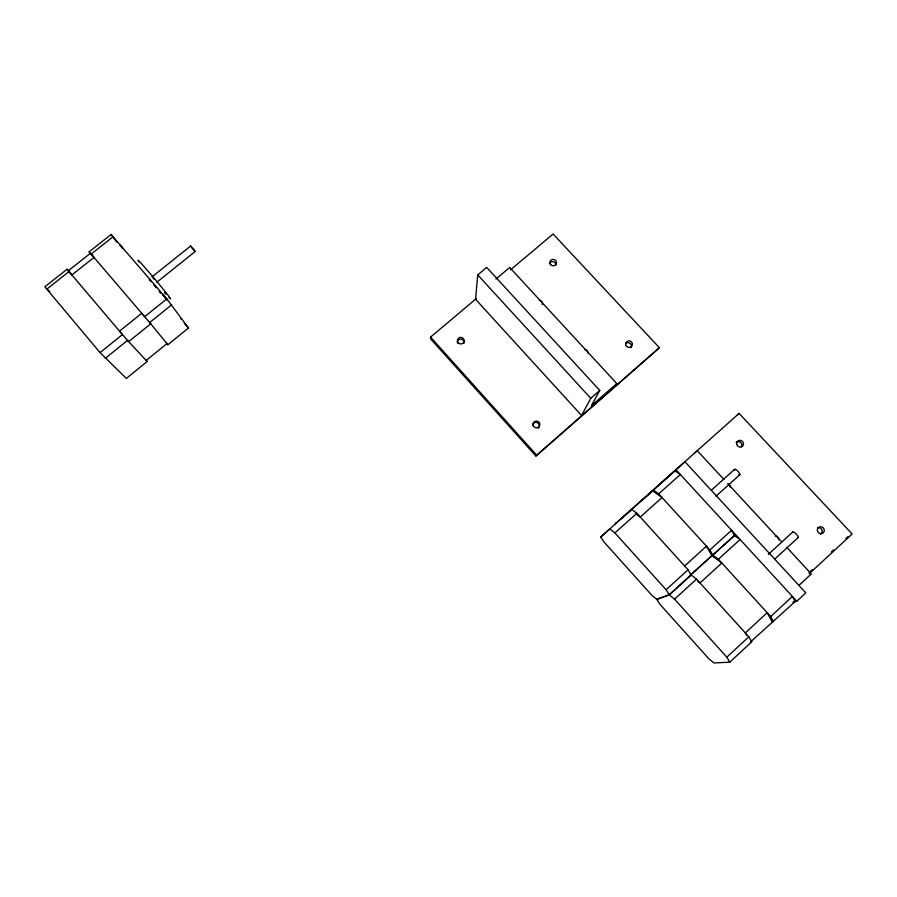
<?xml version="1.0" encoding="UTF-8"?>
<svg xmlns="http://www.w3.org/2000/svg" width="897" height="897" viewBox="0 0 897 897"><rect width="100%" height="100%" fill="white"/><g stroke="black" fill="none" stroke-linecap="round" stroke-linejoin="round"><path stroke-width="1.35" d="M477.731 274.908L475.545 299.25L581.57 415.502L590.764 398.302L599.757 390.475L486.69 267.407L477.731 274.908L590.764 398.302M476.374 298.555L430.538 337.104L430.594 338.864L535.913 456.024L659.396 347.711L553.124 234.016L510.483 269.874M599.757 390.475L591.347 405.747L616.8 383.58L509.709 267.485L495.963 279.034M615.264 386.159L616.8 383.58M659.396 347.711L535.913 456.024M773.472 621.643L770.68 616.553L792.399 596.438L795.09 601.595L750.52 641.96L751.708 641.826L748.827 636.803L696.543 579.137L691.026 574.876L690.073 575.269L734.497 535.644L731.582 530.273L709.897 549.962L712.902 555.277M691.026 574.876L669.151 594.756L656.727 599.286L659.777 604.13L708.563 658.488L713.911 662.984L729.81 662.143L751.708 641.826M792.825 602.078L796.805 601.225L805.809 592.872L684.938 461.742L661.358 482.687M809.128 572.533L812.189 569.696M831.575 551.756L833.627 549.872M845.871 538.536L847.912 536.653M809.06 573.867L852.15 533.995L739.083 413.405L737.525 414.784M799.092 585.248L811.325 573.923L786.613 547.215M729.81 662.143L726.828 657.176L748.827 636.803M774.93 558.909L798.229 537.516M768.437 554.312L792.713 532.056M642.039 500.19L653.431 490.11L658.667 493.843L680.33 474.513L674.993 470.88L600.777 536.967L604.017 542.001L651.861 595.305L656.862 599.431L669.297 594.924L691.172 575.033L688.066 569.786L636.859 513.308L631.723 509.451L621.475 518.522M669.151 594.756L674.566 599.151L696.543 579.137M718.385 559.257L740.07 539.501L734.351 535.487L712.756 555.12L718.385 559.257L770.68 616.553M684.624 565.996L706.455 546.195L711.87 555.748L690.219 575.426L691.172 575.033M669.297 594.924L666.09 589.744L688.066 569.786M715.952 496.232L739.879 474.681M711.657 489.953L734.52 469.389M739.083 413.405L615.32 523.725L616.25 522.895M600.777 536.967L609.882 528.927L614.916 532.908L636.859 513.308M695.007 452.693L697.272 450.686L723.89 479.435M146.177 360.448L166.965 343.585M145.729 359.731L147.175 361.513L126.354 378.422L100.06 352.611L44.85 286.805L67.062 269.257L70.269 272.755M166.382 342.979L167.885 344.717L188.482 327.999L166.797 298.88L111.082 234.476L89.139 251.81L93.03 256.52M100.06 352.611L122.441 334.592L67.062 269.257M166.797 298.88L144.686 316.675L89.139 251.81M105.229 358.385L127.52 340.423L147.175 361.513M171.686 304.812L149.664 322.561L167.885 344.717M156.639 282.387L195.198 251.485L193.674 249.276L190.646 245.98L152.008 276.893L154.385 279.55M46.633 289.271L68.957 271.634M91.135 254.098L113.19 236.662M195.198 251.485L193.36 249.613M652.624 490.816L662.053 497.555L640.245 517.042L636.141 513.959M711.725 555.579L721.838 563.047L699.996 582.949L697.799 581.245M47.81 289.709L49.772 291.648M188.482 327.999L184.3 323.38M727.691 483.55L781.859 542.08M675.957 469.748L796.805 601.225M658.667 493.843L709.897 549.962M614.916 532.908L666.09 589.744M674.566 599.151L726.828 657.176M430.538 337.104L536.417 454.846M164.263 296.358L162.873 294.833L163.344 295.494M119.884 244.847L122.934 248.604L120.826 246.249M164.835 297.03L167.425 300.248L164.857 297.356M119.66 244.847L120.22 245.543M163.77 296.021L164.286 296.66M192.765 248.906L191.644 247.516M180.611 318.48L181.082 319.052M111.082 234.476L116.778 242.112M191.196 246.91L190.646 245.98M746.607 635.177L745.306 632.923L767.17 612.696L772.194 621.856M532.526 425.503A3.431 3.353 19.4 0 1 537.415 422.734A3.431 3.353 19.4 0 1 538.234 428.273M457.369 343.046A3.375 3.274 2.9 0 1 460.901 339.156A3.375 3.274 2.9 0 1 463.884 343.484M549.435 263.673A3.341 3.184 11 0 1 555.938 264.929M625.781 343.405A3.397 3.252 21.7 0 1 630.939 347.7M584.687 349.527A3.409 3.285 18.5 0 1 587.927 353.048M539.22 300.237A3.375 3.24 11.2 0 1 542.259 304.532M792.656 532.37A3.88 1.02 45.5 0 1 796.076 533.928A3.88 1.02 45.5 0 1 797.982 537.639M734.665 470.252A3.79 1.02 46.5 0 1 736.022 469.68A3.79 1.02 46.5 0 1 739.532 473.403A3.79 1.02 46.5 0 1 738.78 474.614M149.227 279.572A25.351 0.662 49.8 0 1 150.965 281.624M153.578 284.719A25.351 0.662 49.8 0 1 156.1 287.758M159.24 291.57A25.351 0.662 49.8 0 1 160.675 293.33M139.046 261.935A25.34 0.751 49.9 0 1 154.901 279.146A25.34 0.751 49.9 0 1 168.984 297.49M165.979 294.238A25.34 0.751 49.9 0 1 164.42 292.478M736.112 442.389A3.487 3.319 35.8 0 1 741.427 446.829M817.896 527.604A3.577 3.375 43.9 0 1 820.486 534.13M775.311 535.98A3.599 3.409 44.6 0 1 778.764 539.702M728.656 484.257A3.543 3.375 39.4 0 1 730.326 487.351M150.718 323.828L128.652 341.634L119.525 331.15L141.771 313.266L150.718 323.828M94.006 257.439L71.816 274.998L68.396 270.703L90.384 253.324L94.006 257.439M533.367 425.896A3.453 3.364 19.3 0 0 539.321 426.288A3.453 3.364 19.3 0 0 536.619 421.041A3.453 3.364 19.3 0 0 533.367 425.896M458.894 343.394A3.397 3.285 2.9 0 0 464.175 340.894A3.397 3.285 2.9 0 0 459.275 337.721A3.397 3.285 2.9 0 0 458.894 343.394M550.691 264.682A3.353 3.196 11 0 0 556.364 263.617A3.353 3.196 11 0 0 552.474 259.435A3.353 3.196 11 0 0 550.691 264.682M626.05 345.58A3.42 3.263 21.7 0 0 631.925 345.973A3.42 3.263 21.7 0 0 629.178 340.86A3.42 3.263 21.7 0 0 626.05 345.58M736.717 444.363A3.51 3.341 35.7 0 0 742.458 446.269A3.51 3.341 35.7 0 0 741.023 440.494A3.51 3.341 35.7 0 0 736.717 444.363M817.414 530.889A3.599 3.386 43.9 0 0 823.255 532.852A3.599 3.386 43.9 0 0 821.73 526.92A3.599 3.386 43.9 0 0 817.414 530.889"/></g></svg>
